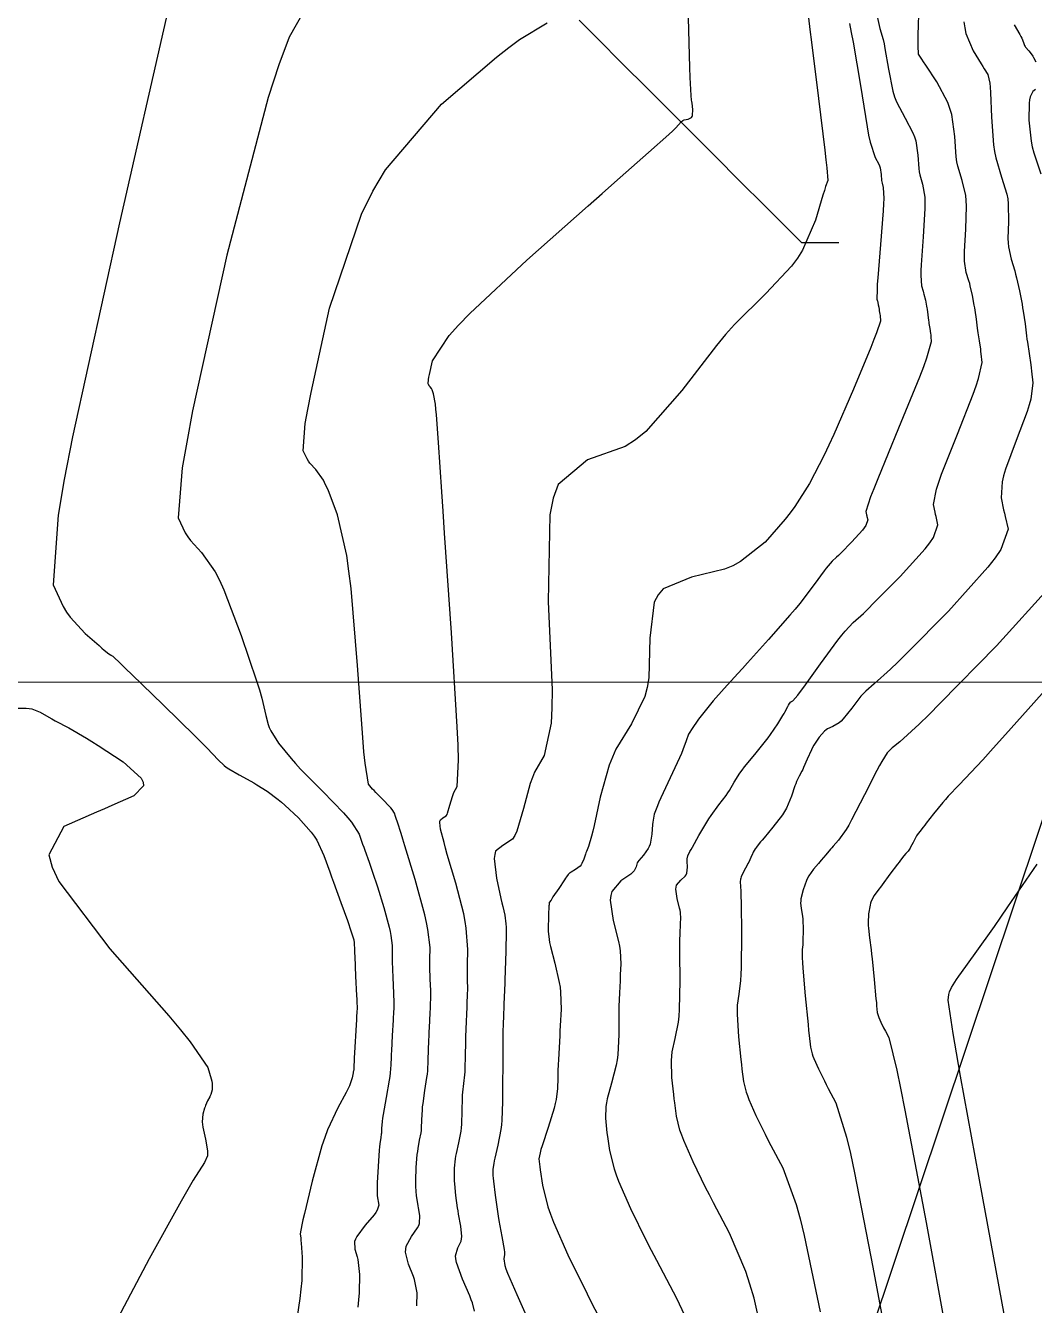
# Model space of a CAD drawing. Header units: metres. Extents: x 837475 to 838479, y 1189012 to 1191015.
# Drawn here: x 837567.4 to 837648.9, y 1189363.5 to 1189466.9 of the extents above; entities that cross this region are included whole.
import ezdxf

# ---------------------------------------------------------------- set-up
doc = ezdxf.new("R2010")
doc.units = ezdxf.units.M
doc.header["$LTSCALE"] = 0.3
doc.layers.add('COORD', color=7, linetype='Continuous', lineweight=20)
for name, color, linetype in [('CORREDORVIA', 70, 'Continuous'), ('COTAS 10', 1, 'Continuous'), ('COTAS INT', 252, 'Continuous'), ('DRENAJE', 5, 'Continuous')]:
    doc.layers.add(name, color=color, linetype=linetype)

msp = doc.modelspace()

# ---------------------------------------------------------------- linework, layer by layer
at = {"layer": 'COORD'}
msp.add_line((837476.51, 1189413.87), (838476.51, 1189413.87), dxfattribs=at)
at = {"layer": 'CORREDORVIA'}
msp.add_lwpolyline([(838157.03, 1190996.19), (838237.17, 1190821.34), (838237, 1190602.88), (838240.03, 1190437.2), (838223.54, 1190366.27), (838212.2, 1190288.92), (838221.4, 1189997.88), (837954.54, 1189509.17), (837751.16, 1189231.38), (837593.19, 1189234.4), (837744.49, 1189686.61), (837750.28, 1189933.97), (837723.62, 1190051.52), (837726.09, 1190134.48), (837885.38, 1190229.43), (837983.18, 1190344.12), (837817.55, 1190502.19), (837798.03, 1190660.17), (837963.57, 1190795.98), (837910.68, 1191000.96)], close=True, dxfattribs=at)
at = {"layer": 'COTAS 10'}
for points in [[(837627.26, 1189359.38), (837626.21, 1189364.1), (837625.88, 1189365.22), (837625.55, 1189366.26), (837624.24, 1189369.36), (837622.94, 1189371.81), (837622.62, 1189372.44), (837622.3, 1189373.05), (837621.29, 1189375.11), (837620.53, 1189376.85), (837620.37, 1189377.27), (837620.23, 1189377.66), (837619.94, 1189378.81), (837619.8, 1189379.88), (837619.76, 1189380.21), (837619.72, 1189380.56), (837619.58, 1189381.93), (837619.54, 1189383.3), (837619.56, 1189383.65), (837619.59, 1189383.99), (837619.84, 1189385.07), (837620.1, 1189386.4), (837620.15, 1189386.88), (837620.19, 1189387.41), (837620.24, 1189389.74), (837620.23, 1189391.96), (837620.23, 1189392.43), (837620.23, 1189392.82), (837620.24, 1189393.71), (837620.27, 1189394.14), (837620.27, 1189394.26), (837620.28, 1189394.38), (837620.3, 1189394.78), (837620.26, 1189395.26), (837620.24, 1189395.43), (837620.2, 1189395.61), (837620.01, 1189396.39), (837619.9, 1189397.14), (837619.92, 1189397.31), (837619.96, 1189397.46), (837620.29, 1189397.86), (837620.65, 1189398.2), (837620.72, 1189398.31), (837620.77, 1189398.43), (837620.83, 1189398.93), (837620.8, 1189399.4), (837620.81, 1189399.5), (837620.81, 1189399.6), (837620.85, 1189399.83), (837621.03, 1189400.17), (837621.12, 1189400.34), (837621.23, 1189400.53), (837621.75, 1189401.48), (837622.39, 1189402.56), (837622.57, 1189402.83), (837622.74, 1189403.09), (837623.38, 1189403.95), (837623.95, 1189404.71), (837624.09, 1189404.91), (837624.22, 1189405.11), (837624.61, 1189405.78), (837625.07, 1189406.52), (837625.24, 1189406.76), (837625.43, 1189407.01), (837626.27, 1189408.03), (837627.15, 1189409.09), (837627.36, 1189409.36), (837627.55, 1189409.62), (837628.14, 1189410.49), (837628.55, 1189411.17), (837628.64, 1189411.32), (837628.71, 1189411.44), (837628.86, 1189411.74), (837628.94, 1189411.91), (837628.96, 1189411.96), (837628.99, 1189412), (837629.08, 1189412.14), (837629.18, 1189412.26), (837629.21, 1189412.28), (837629.24, 1189412.3), (837629.34, 1189412.34), (837629.74, 1189412.81), (837629.96, 1189413.1), (837630.23, 1189413.46), (837631.58, 1189415.34), (837632.99, 1189417.26), (837633.29, 1189417.66), (837633.56, 1189417.99), (837634.22, 1189418.68), (837635.05, 1189419.42), (837635.43, 1189419.79), (837635.87, 1189420.23), (837638.01, 1189422.4), (837640.04, 1189424.64), (837640.41, 1189425.12), (837640.7, 1189425.55), (837641.07, 1189426.58), (837640.91, 1189427.23), (837640.88, 1189427.41), (837640.84, 1189427.58), (837640.72, 1189428.2), (837640.94, 1189429.44), (837641.13, 1189430.01), (837641.36, 1189430.67), (837642.64, 1189433.89), (837643.92, 1189437.12), (837644.16, 1189437.79), (837644.35, 1189438.38), (837644.63, 1189439.69), (837644.56, 1189440.39), (837644.54, 1189440.57), (837644.52, 1189440.76), (837644.42, 1189441.42), (837644.32, 1189442.08), (837644.29, 1189442.27), (837644.26, 1189442.46), (837644.18, 1189443.17), (837644.07, 1189443.9), (837644.04, 1189444.11), (837644, 1189444.32), (837643.86, 1189445.1), (837643.68, 1189445.87), (837643.63, 1189446.07), (837643.57, 1189446.27), (837643.36, 1189446.95), (837643.22, 1189447.88), (837643.21, 1189448.24), (837643.21, 1189448.64), (837643.32, 1189450.44), (837643.38, 1189452.32), (837643.36, 1189452.76), (837643.32, 1189453.17), (837643.02, 1189454.38), (837642.67, 1189455.53), (837642.6, 1189455.9), (837642.54, 1189456.3), (837642.43, 1189457.95), (837642.18, 1189459.72), (837642.03, 1189460.21), (837641.86, 1189460.68), (837640.97, 1189462.36), (837640.08, 1189463.7), (837639.9, 1189463.97), (837639.76, 1189464.18), (837639.5, 1189464.58), (837639.47, 1189465.26), (837639.47, 1189465.65), (837639.48, 1189466.13), (837639.56, 1189468.59)], [(837598.97, 1189363.49), (837598.99, 1189364.53), (837598.85, 1189365.35), (837598.78, 1189365.6), (837598.7, 1189365.86), (837598.31, 1189366.85), (837598.06, 1189367.83), (837598.07, 1189368.07), (837598.11, 1189368.31), (837598.54, 1189369.08), (837599.03, 1189369.77), (837599.12, 1189369.96), (837599.18, 1189370.14), (837599.21, 1189370.77), (837599.1, 1189371.39), (837599.07, 1189371.56), (837599.04, 1189371.74), (837598.95, 1189372.37), (837598.9, 1189373.12), (837598.89, 1189373.36), (837598.89, 1189373.61), (837598.93, 1189374.66), (837599.01, 1189375.7), (837599.04, 1189375.95), (837599.07, 1189376.18), (837599.2, 1189376.87), (837599.32, 1189377.47), (837599.34, 1189377.65), (837599.36, 1189377.83), (837599.38, 1189378.52), (837599.42, 1189379.32), (837599.44, 1189379.57), (837599.47, 1189379.83), (837599.63, 1189380.87), (837599.79, 1189381.93), (837599.82, 1189382.2), (837599.85, 1189382.46), (837599.89, 1189383.32), (837599.91, 1189384.15), (837599.92, 1189384.4), (837599.93, 1189384.64), (837599.97, 1189385.57), (837600.02, 1189386.49), (837600.03, 1189386.73), (837600.04, 1189386.96), (837600.08, 1189387.72), (837600.09, 1189388.48), (837600.09, 1189388.71), (837600.09, 1189388.95), (837600.05, 1189389.88), (837600.02, 1189390.87), (837600.02, 1189391.15), (837600.02, 1189391.43), (837600.04, 1189392.43), (837599.87, 1189393.88), (837599.75, 1189394.44), (837599.61, 1189395.07), (837598.83, 1189397.92), (837598.01, 1189400.63), (837597.85, 1189401.18), (837597.71, 1189401.64), (837597.42, 1189402.55), (837597.31, 1189402.86), (837597.28, 1189402.94), (837597.25, 1189403.02), (837597.16, 1189403.27), (837596.97, 1189403.58), (837596.87, 1189403.7), (837596.76, 1189403.82), (837596.22, 1189404.38), (837595.65, 1189404.96), (837595.52, 1189405.1), (837595.4, 1189405.23), (837595.08, 1189405.63), (837594.79, 1189407.31), (837594.7, 1189408.24), (837594.6, 1189409.39), (837594.19, 1189415.21), (837593.66, 1189421.44), (837593.49, 1189422.83), (837593.31, 1189424.08), (837592.56, 1189427.39), (837591.8, 1189429.39), (837591.6, 1189429.81), (837591.42, 1189430.18), (837590.82, 1189431.03), (837590.33, 1189431.56), (837590.21, 1189431.72), (837590.11, 1189431.89), (837589.79, 1189432.55), (837589.96, 1189434.75), (837590.16, 1189435.88), (837590.43, 1189437.25), (837591.93, 1189444.07), (837594.49, 1189451.67), (837595.42, 1189453.51), (837596.44, 1189455.24), (837600.96, 1189460.55), (837605.41, 1189464.35), (837606.39, 1189465.12), (837607.26, 1189465.77), (837609.51, 1189467.13)]]:
    msp.add_lwpolyline(points, dxfattribs=at)
at = {"layer": 'COTAS INT'}
for points in [[(837591.38, 1189470.77), (837588.65, 1189465.96), (837587.83, 1189463.73), (837586.97, 1189461.1), (837583.62, 1189448.34), (837580.86, 1189435.77), (837580.38, 1189433.26), (837580.01, 1189431.17), (837579.69, 1189427.13), (837580.27, 1189425.91), (837580.46, 1189425.6), (837580.68, 1189425.31), (837581.58, 1189424.34), (837582.69, 1189422.77), (837583.03, 1189422.09), (837583.38, 1189421.31), (837584.79, 1189417.63), (837586.01, 1189413.98), (837586.25, 1189413.23), (837586.44, 1189412.58), (837586.77, 1189411.18), (837586.95, 1189410.43), (837587.05, 1189410.19), (837587.17, 1189409.94), (837587.8, 1189408.94), (837588.81, 1189407.69), (837589.18, 1189407.28), (837589.58, 1189406.84), (837591.37, 1189405.04), (837593.06, 1189403.3), (837593.41, 1189402.91), (837593.7, 1189402.55), (837594.31, 1189401.57), (837594.59, 1189400.77), (837594.68, 1189400.53), (837594.77, 1189400.28), (837595.12, 1189399.31), (837595.53, 1189398.12), (837595.66, 1189397.73), (837595.79, 1189397.32), (837596.3, 1189395.65), (837596.74, 1189394.06), (837596.82, 1189393.71), (837596.88, 1189393.4), (837596.98, 1189392.58), (837596.98, 1189391.85), (837596.98, 1189391.58), (837596.99, 1189391.29), (837597.04, 1189390), (837597.09, 1189388.75), (837597.1, 1189388.48), (837597.11, 1189388.24), (837597.11, 1189387.65), (837597.08, 1189387.05), (837597.07, 1189386.82), (837597.06, 1189386.55), (837596.99, 1189385.31), (837596.92, 1189384.07), (837596.91, 1189383.8), (837596.9, 1189383.56), (837596.88, 1189382.94), (837596.82, 1189382.29), (837596.78, 1189382.02), (837596.74, 1189381.72), (837596.5, 1189380.31), (837596.26, 1189378.93), (837596.21, 1189378.64), (837596.18, 1189378.38), (837596.12, 1189377.8), (837596.11, 1189377.5), (837596.11, 1189377.42), (837596.1, 1189377.34), (837596.05, 1189377.07), (837595.97, 1189376.56), (837595.95, 1189376.33), (837595.93, 1189376.06), (837595.84, 1189374.74), (837595.78, 1189373.42), (837595.77, 1189373.14), (837595.76, 1189372.9), (837595.77, 1189372.36), (837595.82, 1189372.06), (837595.84, 1189371.9), (837595.89, 1189371.62), (837595.76, 1189371.2), (837595.66, 1189371.03), (837595.53, 1189370.84), (837594.81, 1189369.99), (837594.12, 1189369.09), (837594.01, 1189368.88), (837593.94, 1189368.68), (837593.95, 1189368.07), (837594.15, 1189367.44), (837594.2, 1189367.22), (837594.24, 1189366.99), (837594.35, 1189366), (837594.32, 1189364.52), (837594.27, 1189363.98), (837594.2, 1189363.38)], [(837603.62, 1189363.05), (837603.46, 1189363.72), (837603.36, 1189363.98), (837603.25, 1189364.28), (837602.67, 1189365.63), (837602.18, 1189366.98), (837602.12, 1189367.27), (837602.09, 1189367.53), (837602.27, 1189368.18), (837602.54, 1189368.71), (837602.58, 1189368.89), (837602.6, 1189369.08), (837602.52, 1189369.93), (837602.35, 1189370.88), (837602.31, 1189371.15), (837602.26, 1189371.41), (837602.12, 1189372.39), (837602.03, 1189373.33), (837602.02, 1189373.57), (837602.01, 1189373.81), (837602.02, 1189374.59), (837602.1, 1189375.35), (837602.13, 1189375.57), (837602.17, 1189375.8), (837602.36, 1189376.66), (837602.55, 1189377.59), (837602.58, 1189377.87), (837602.61, 1189378.15), (837602.64, 1189379.23), (837602.65, 1189380.25), (837602.66, 1189380.5), (837602.68, 1189380.73), (837602.76, 1189381.43), (837602.85, 1189382.14), (837602.87, 1189382.38), (837602.88, 1189382.63), (837602.91, 1189383.7), (837602.92, 1189384.75), (837602.92, 1189384.99), (837602.93, 1189385.21), (837602.95, 1189385.84), (837602.98, 1189386.44), (837602.99, 1189386.64), (837603, 1189386.86), (837603.04, 1189387.79), (837603.07, 1189388.73), (837603.08, 1189388.95), (837603.08, 1189389.15), (837603.07, 1189389.77), (837603.06, 1189390.46), (837603.06, 1189390.72), (837603.06, 1189391), (837603.09, 1189392.27), (837602.97, 1189393.98), (837602.88, 1189394.54), (837602.76, 1189395.14), (837602.11, 1189397.62), (837601.43, 1189399.95), (837601.29, 1189400.46), (837601.17, 1189400.9), (837600.89, 1189401.98), (837600.83, 1189402.53), (837600.84, 1189402.64), (837600.87, 1189402.73), (837601.07, 1189402.89), (837601.34, 1189403.07), (837601.41, 1189403.17), (837601.46, 1189403.29), (837601.65, 1189403.92), (837601.84, 1189404.62), (837601.9, 1189404.79), (837601.96, 1189404.95), (837602.23, 1189405.42), (837602.34, 1189407.56), (837602.3, 1189408.77), (837602.24, 1189410.26), (837601.77, 1189417.85), (837601.21, 1189425.89), (837601.09, 1189427.66), (837600.98, 1189429.23), (837600.72, 1189433.22), (837600.56, 1189435.46), (837600.51, 1189435.92), (837600.47, 1189436.31), (837600.33, 1189437.15), (837600.21, 1189437.47), (837600.18, 1189437.53), (837600.15, 1189437.59), (837600.06, 1189437.73), (837599.98, 1189437.81), (837599.96, 1189437.84), (837599.94, 1189437.86), (837599.89, 1189437.97), (837599.92, 1189438.32), (837599.95, 1189438.5), (837599.99, 1189438.72), (837600.23, 1189439.81), (837601.59, 1189441.86), (837602.33, 1189442.69), (837603.24, 1189443.63), (837607.86, 1189447.94), (837612.81, 1189452.34), (837613.93, 1189453.33), (837614.94, 1189454.23), (837617.68, 1189456.65), (837619.33, 1189458.11), (837619.64, 1189458.4), (837619.9, 1189458.64), (837620.33, 1189459.11), (837620.45, 1189459.24), (837620.5, 1189459.27), (837620.56, 1189459.29), (837620.88, 1189459.34), (837621.17, 1189459.48), (837621.22, 1189459.55), (837621.25, 1189459.64), (837621.27, 1189460.11), (837621.2, 1189460.64), (837621.19, 1189460.76), (837621.17, 1189460.88), (837621.12, 1189461.24), (837621.05, 1189462.71), (837621.03, 1189463.52), (837621, 1189464.51), (837620.87, 1189469.56)], [(837578.85, 1189468.1), (837574.94, 1189450.96), (837571.16, 1189433.69), (837570.49, 1189430.23), (837570, 1189427.34), (837569.6, 1189421.71), (837570.41, 1189419.96), (837570.68, 1189419.52), (837570.97, 1189419.11), (837572.19, 1189417.78), (837573.3, 1189416.81), (837573.52, 1189416.61), (837573.71, 1189416.45), (837574.1, 1189416.15), (837574.22, 1189416.07), (837574.25, 1189416.05), (837574.27, 1189416.04), (837574.32, 1189416.01), (837574.35, 1189416), (837574.37, 1189415.98), (837574.41, 1189415.96), (837575.06, 1189415.33), (837575.46, 1189414.95), (837575.94, 1189414.48), (837578.47, 1189412.03), (837581.06, 1189409.5), (837581.58, 1189408.98), (837582.03, 1189408.54), (837582.93, 1189407.58), (837583.41, 1189407.12), (837583.58, 1189406.99), (837583.78, 1189406.86), (837584.62, 1189406.38), (837585.55, 1189405.87), (837585.8, 1189405.73), (837586.04, 1189405.58), (837586.88, 1189405.05), (837587.76, 1189404.39), (837588.03, 1189404.16), (837588.31, 1189403.92), (837589.41, 1189402.9), (837590.43, 1189401.74), (837590.67, 1189401.42), (837590.88, 1189401.09), (837591.46, 1189399.87), (837591.94, 1189398.53), (837592.08, 1189398.13), (837592.24, 1189397.71), (837592.83, 1189396.07), (837593.36, 1189394.6), (837593.47, 1189394.29), (837593.56, 1189394.02), (837593.78, 1189393.37), (837593.87, 1189393.04), (837593.88, 1189392.97), (837593.9, 1189392.91), (837593.92, 1189392.74), (837593.93, 1189392.27), (837593.94, 1189392.01), (837593.96, 1189391.7), (837594.03, 1189390.12), (837594.1, 1189388.55), (837594.12, 1189388.25), (837594.13, 1189388), (837594.14, 1189387.57), (837594.12, 1189387.15), (837594.11, 1189386.9), (837594.09, 1189386.6), (837593.92, 1189383.5), (837593.9, 1189383.2), (837593.89, 1189382.96), (837593.87, 1189382.56), (837593.85, 1189382.45), (837593.84, 1189382.39), (837593.82, 1189382.31), (837593.75, 1189381.91), (837593.52, 1189381.24), (837593.4, 1189380.99), (837593.27, 1189380.71), (837592.58, 1189379.47), (837591.76, 1189377.7), (837591.53, 1189377.08), (837591.31, 1189376.41), (837590.51, 1189373.55), (837589.89, 1189370.94), (837589.77, 1189370.43), (837589.68, 1189370.02), (837589.55, 1189369.3), (837589.59, 1189368.95), (837589.61, 1189368.76), (837589.63, 1189368.54), (837589.72, 1189367.41), (837589.68, 1189365.54), (837589.61, 1189364.84), (837589.53, 1189364.07), (837589.01, 1189360.64)], [(837636.17, 1189467.63), (837636.37, 1189466.67), (837636.63, 1189465.76), (837636.71, 1189465.42), (837636.78, 1189465.04), (837637.06, 1189463.37), (837637.43, 1189461.59), (837637.57, 1189461.15), (837637.73, 1189460.74), (837638.41, 1189459.41), (837639.05, 1189458.24), (837639.17, 1189457.91), (837639.28, 1189457.59), (837639.45, 1189456.42), (837639.53, 1189455.35), (837639.56, 1189455.09), (837639.61, 1189454.85), (837639.83, 1189454.1), (837640.01, 1189453.05), (837640.02, 1189452.62), (837640.02, 1189452.13), (837639.88, 1189449.83), (837639.71, 1189447.58), (837639.69, 1189447.12), (837639.68, 1189446.72), (837639.75, 1189445.87), (837639.88, 1189445.45), (837639.91, 1189445.32), (837639.94, 1189445.2), (837640.05, 1189444.72), (837640.15, 1189444.24), (837640.17, 1189444.11), (837640.19, 1189443.98), (837640.25, 1189443.52), (837640.31, 1189443.08), (837640.32, 1189442.96), (837640.34, 1189442.84), (837640.41, 1189442.43), (837640.47, 1189442.02), (837640.48, 1189441.91), (837640.49, 1189441.79), (837640.53, 1189441.36), (837640.15, 1189440.02), (837639.89, 1189439.34), (837639.57, 1189438.51), (837637.88, 1189434.38), (837636.2, 1189430.29), (837635.88, 1189429.49), (837635.63, 1189428.83), (837635.25, 1189427.64), (837635.3, 1189427.38), (837635.32, 1189427.3), (837635.33, 1189427.23), (837635.4, 1189426.96), (837635.24, 1189426.52), (837635.12, 1189426.34), (837634.97, 1189426.14), (837634.11, 1189425.2), (837633.22, 1189424.29), (837633.03, 1189424.1), (837632.87, 1189423.95), (837632.52, 1189423.64), (837632.19, 1189423.27), (837632.04, 1189423.08), (837631.87, 1189422.86), (837631.06, 1189421.74), (837629.9, 1189420.22), (837629.52, 1189419.75), (837629.11, 1189419.26), (837627.39, 1189417.3), (837625.69, 1189415.42), (837625.28, 1189414.97), (837624.91, 1189414.56), (837623.79, 1189413.34), (837622.91, 1189412.35), (837622.69, 1189412.08), (837622.47, 1189411.81), (837621.73, 1189410.87), (837621.15, 1189410.03), (837621.03, 1189409.83), (837620.93, 1189409.65), (837620.72, 1189409.12), (837620.47, 1189408.39), (837620.34, 1189408.09), (837620.19, 1189407.74), (837619.44, 1189406.12), (837618.68, 1189404.51), (837618.53, 1189404.17), (837618.4, 1189403.87), (837618.15, 1189403.2), (837618.06, 1189402.72), (837618.04, 1189402.55), (837618.02, 1189402.37), (837617.95, 1189401.58), (837617.81, 1189400.78), (837617.74, 1189400.59), (837617.66, 1189400.42), (837617.27, 1189399.88), (837616.9, 1189399.46), (837616.83, 1189399.36), (837616.77, 1189399.26), (837616.7, 1189398.95), (837616.52, 1189398.61), (837616.4, 1189398.49), (837616.25, 1189398.36), (837615.44, 1189397.81), (837614.73, 1189396.95), (837614.64, 1189396.62), (837614.6, 1189396.25), (837614.83, 1189394.61), (837615.25, 1189392.92), (837615.33, 1189392.53), (837615.39, 1189392.17), (837615.46, 1189391.11), (837615.41, 1189390.23), (837615.4, 1189389.98), (837615.39, 1189389.73), (837615.34, 1189388.77), (837615.3, 1189387.65), (837615.29, 1189387.3), (837615.29, 1189386.92), (837615.29, 1189385.39), (837615.21, 1189383.77), (837615.15, 1189383.35), (837615.08, 1189382.93), (837614.7, 1189381.48), (837614.34, 1189380.19), (837614.28, 1189379.88), (837614.23, 1189379.58), (837614.2, 1189378.64), (837614.3, 1189377.74), (837614.33, 1189377.46), (837614.37, 1189377.17), (837614.53, 1189376.02), (837614.9, 1189374.56), (837615.07, 1189374.07), (837615.27, 1189373.55), (837616.23, 1189371.35), (837617.51, 1189368.75), (837617.91, 1189367.98), (837618.32, 1189367.18), (837619.96, 1189364.09), (837621.49, 1189360.84)], [(837630.61, 1189467.52), (837630.73, 1189466.58), (837630.86, 1189465.55), (837631.43, 1189461), (837631.93, 1189456.84), (837632.02, 1189456.04), (837632.09, 1189455.4), (837632.17, 1189454.38), (837631.99, 1189453.89), (837631.89, 1189453.58), (837631.77, 1189453.2), (837631.18, 1189451.18), (837630.12, 1189448.75), (837629.71, 1189448.1), (837629.25, 1189447.47), (837627.16, 1189445.26), (837624.64, 1189442.76), (837623.91, 1189441.94), (837623.17, 1189441.06), (837620.38, 1189437.41), (837617.46, 1189434.1), (837616.64, 1189433.44), (837615.81, 1189432.89), (837612.76, 1189431.81), (837610.39, 1189429.84), (837609.99, 1189428.73), (837609.71, 1189427.37), (837609.58, 1189420.38), (837609.9, 1189413.25), (837609.89, 1189411.79), (837609.83, 1189410.55), (837609.27, 1189407.95), (837608.49, 1189406.6), (837608.31, 1189406.15), (837608.13, 1189405.67), (837607.59, 1189403.65), (837607.06, 1189401.83), (837606.89, 1189401.48), (837606.7, 1189401.19), (837605.93, 1189400.67), (837605.33, 1189400.2), (837605.26, 1189399.94), (837605.22, 1189399.63), (837605.4, 1189398.03), (837605.76, 1189396.38), (837605.84, 1189396.03), (837605.91, 1189395.73), (837606.08, 1189395.04), (837606.17, 1189394.35), (837606.18, 1189394.06), (837606.18, 1189393.72), (837606.16, 1189392.12), (837606.11, 1189390.58), (837606.1, 1189390.29), (837606.09, 1189390.05), (837606.08, 1189389.65), (837606.07, 1189389.35), (837606.06, 1189389.18), (837606.05, 1189388.97), (837606.01, 1189387.86), (837605.96, 1189386.76), (837605.95, 1189386.38), (837605.94, 1189386.1), (837605.93, 1189385.79), (837605.93, 1189385.59), (837605.93, 1189385.35), (837605.92, 1189384.08), (837605.91, 1189382.8), (837605.91, 1189382.55), (837605.91, 1189382.35), (837605.89, 1189381.99), (837605.89, 1189381.63), (837605.89, 1189381.43), (837605.89, 1189381.19), (837605.9, 1189379.95), (837605.85, 1189378.48), (837605.82, 1189378.1), (837605.77, 1189377.72), (837605.52, 1189376.45), (837605.27, 1189375.41), (837605.22, 1189375.19), (837605.18, 1189374.99), (837605.1, 1189374.51), (837605.12, 1189374), (837605.14, 1189373.79), (837605.16, 1189373.54), (837605.3, 1189372.41), (837605.49, 1189371.09), (837605.54, 1189370.73), (837605.6, 1189370.37), (837605.84, 1189369.08), (837606.02, 1189368.03), (837606.04, 1189367.81), (837606.05, 1189367.64), (837605.99, 1189367.27), (837606.08, 1189366.75), (837606.17, 1189366.47), (837606.3, 1189366.13), (837607.04, 1189364.41), (837607.8, 1189362.7)], [(837633.91, 1189467.06), (837634.07, 1189466.35), (837634.22, 1189465.56), (837634.8, 1189462.06), (837635.34, 1189458.73), (837635.47, 1189458.04), (837635.6, 1189457.47), (837636, 1189456.25), (837636.3, 1189455.71), (837636.35, 1189455.56), (837636.4, 1189455.41), (837636.48, 1189454.88), (837636.51, 1189454.39), (837636.53, 1189454.27), (837636.55, 1189454.16), (837636.65, 1189453.82), (837636.7, 1189452.94), (837636.68, 1189452.49), (837636.65, 1189451.94), (837636.44, 1189449.22), (837636.21, 1189446.53), (837636.17, 1189446), (837636.15, 1189445.57), (837636.13, 1189444.79), (837636.18, 1189444.63), (837636.2, 1189444.58), (837636.21, 1189444.53), (837636.25, 1189444.34), (837636.29, 1189444.15), (837636.3, 1189444.1), (837636.31, 1189444.05), (837636.33, 1189443.87), (837636.35, 1189443.7), (837636.36, 1189443.65), (837636.36, 1189443.61), (837636.39, 1189443.45), (837636.41, 1189443.28), (837636.42, 1189443.24), (837636.42, 1189443.19), (837636.44, 1189443.02), (837636.11, 1189442.08), (837635.9, 1189441.54), (837635.64, 1189440.89), (837634.25, 1189437.54), (837632.65, 1189433.86), (837632.26, 1189433), (837631.88, 1189432.21), (837630.7, 1189429.91), (837629.51, 1189428.06), (837629.13, 1189427.55), (837628.73, 1189427.03), (837627.1, 1189425.17), (837625.12, 1189423.6), (837624.49, 1189423.27), (837623.83, 1189422.99), (837621.16, 1189422.35), (837618.88, 1189421.4), (837618.47, 1189420.91), (837618.15, 1189420.32), (837617.78, 1189417.41), (837617.71, 1189414.2), (837617.57, 1189413.42), (837617.39, 1189412.69), (837616.3, 1189410.49), (837615.06, 1189408.44), (837614.78, 1189407.81), (837614.52, 1189407.16), (837613.79, 1189404.58), (837613.3, 1189402.29), (837613.19, 1189401.82), (837613.09, 1189401.42), (837612.83, 1189400.58), (837612.67, 1189400.19), (837612.62, 1189400.08), (837612.59, 1189399.97), (837612.47, 1189399.57), (837612.31, 1189399.2), (837612.24, 1189399.1), (837612.16, 1189399.01), (837611.79, 1189398.72), (837611.44, 1189398.5), (837611.37, 1189398.45), (837611.31, 1189398.42), (837611.2, 1189398.33), (837611.07, 1189398.14), (837610.99, 1189398.03), (837610.9, 1189397.89), (837610.44, 1189397.2), (837609.97, 1189396.51), (837609.88, 1189396.37), (837609.81, 1189396.26), (837609.67, 1189396.05), (837609.65, 1189395.87), (837609.64, 1189395.78), (837609.63, 1189395.68), (837609.61, 1189395.14), (837609.6, 1189394.52), (837609.59, 1189394.37), (837609.59, 1189394.22), (837609.57, 1189393.75), (837609.65, 1189393.08), (837609.7, 1189392.82), (837609.77, 1189392.52), (837610.13, 1189391.15), (837610.48, 1189389.61), (837610.54, 1189389.21), (837610.58, 1189388.81), (837610.62, 1189387.44), (837610.55, 1189386.09), (837610.53, 1189385.7), (837610.51, 1189385.31), (837610.43, 1189383.83), (837610.37, 1189382.49), (837610.36, 1189382.17), (837610.35, 1189381.88), (837610.34, 1189381.04), (837610.22, 1189380.14), (837610.15, 1189379.82), (837610.06, 1189379.46), (837609.57, 1189377.88), (837609.09, 1189376.4), (837609, 1189376.1), (837608.93, 1189375.85), (837608.82, 1189375.35), (837608.88, 1189374.92), (837608.9, 1189374.71), (837608.94, 1189374.46), (837609.11, 1189373.24), (837609.56, 1189371.47), (837609.77, 1189370.88), (837610.01, 1189370.25), (837611.18, 1189367.59), (837612.72, 1189364.46), (837613.2, 1189363.52), (837613.69, 1189362.56)], [(837643.15, 1189467.2), (837643.23, 1189466.72), (837643.33, 1189466.27), (837643.92, 1189464.86), (837644.55, 1189463.82), (837644.69, 1189463.59), (837644.81, 1189463.4), (837645.1, 1189462.95), (837645.25, 1189462.25), (837645.29, 1189461.91), (837645.32, 1189461.5), (837645.4, 1189459.49), (837645.56, 1189457.26), (837645.64, 1189456.72), (837645.73, 1189456.21), (837646.2, 1189454.65), (837646.63, 1189453.28), (837646.7, 1189452.9), (837646.75, 1189452.5), (837646.76, 1189451.05), (837646.71, 1189449.69), (837646.73, 1189449.35), (837646.76, 1189449.03), (837646.98, 1189448.02), (837647.27, 1189447.08), (837647.34, 1189446.81), (837647.41, 1189446.53), (837647.66, 1189445.48), (837647.86, 1189444.4), (837647.91, 1189444.11), (837647.96, 1189443.83), (837648.1, 1189442.81), (837648.22, 1189441.84), (837648.26, 1189441.58), (837648.3, 1189441.32), (837648.44, 1189440.41), (837648.57, 1189439.5), (837648.6, 1189439.24), (837648.63, 1189438.98), (837648.72, 1189438.03), (837648.56, 1189436.73), (837648.43, 1189436.25), (837648.27, 1189435.72), (837647.39, 1189433.39), (837646.52, 1189431.06), (837646.37, 1189430.53), (837646.26, 1189430.05), (837646.18, 1189428.76), (837646.37, 1189427.78), (837646.43, 1189427.51), (837646.49, 1189427.23), (837646.74, 1189426.21), (837646.16, 1189424.57), (837645.7, 1189423.9), (837645.11, 1189423.14), (837641.91, 1189419.6), (837638.53, 1189416.17), (837637.83, 1189415.48), (837637.23, 1189414.9), (837635.91, 1189413.72), (837635.24, 1189413.14), (837635.05, 1189412.94), (837634.85, 1189412.72), (837634.11, 1189411.76), (837633.41, 1189410.89), (837633.24, 1189410.71), (837633.08, 1189410.57), (837632.58, 1189410.29), (837632.15, 1189410.1), (837632.03, 1189410.01), (837631.91, 1189409.91), (837631.47, 1189409.41), (837631.05, 1189408.77), (837630.94, 1189408.59), (837630.84, 1189408.39), (837630.5, 1189407.65), (837630.21, 1189406.97), (837630.14, 1189406.81), (837630.07, 1189406.67), (837629.85, 1189406.26), (837629.64, 1189405.83), (837629.58, 1189405.66), (837629.51, 1189405.48), (837629.23, 1189404.66), (837628.82, 1189403.69), (837628.67, 1189403.42), (837628.5, 1189403.15), (837627.74, 1189402.14), (837627.02, 1189401.28), (837626.87, 1189401.1), (837626.74, 1189400.95), (837626.47, 1189400.61), (837626.35, 1189400.46), (837626.32, 1189400.42), (837626.3, 1189400.39), (837626.22, 1189400.27), (837626.15, 1189400.12), (837626.12, 1189400.06), (837626.09, 1189399.99), (837625.96, 1189399.69), (837625.78, 1189399.31), (837625.72, 1189399.2), (837625.66, 1189399.07), (837625.4, 1189398.59), (837625.18, 1189398.14), (837625.14, 1189398.04), (837625.11, 1189397.96), (837625.1, 1189397.73), (837625.14, 1189396.99), (837625.15, 1189396.57), (837625.16, 1189396.07), (837625.19, 1189393.49), (837625.17, 1189390.82), (837625.15, 1189390.26), (837625.12, 1189389.77), (837624.97, 1189388.67), (837624.84, 1189387.78), (837624.84, 1189387.43), (837624.84, 1189387.03), (837624.96, 1189385.22), (837625.14, 1189383.38), (837625.19, 1189382.97), (837625.23, 1189382.59), (837625.35, 1189381.6), (837625.57, 1189380.75), (837625.67, 1189380.46), (837625.78, 1189380.16), (837626.35, 1189378.87), (837627.1, 1189377.35), (837627.33, 1189376.9), (837627.57, 1189376.43), (837628.53, 1189374.62), (837629.61, 1189371.68), (837629.94, 1189370.5), (837630.27, 1189369.16), (837631.54, 1189363)], [(837647.23, 1189466.97), (837647.69, 1189466.18), (837647.77, 1189466.01), (837647.85, 1189465.87), (837647.98, 1189465.52), (837648.06, 1189465.29), (837648.1, 1189465.22), (837648.15, 1189465.15), (837648.4, 1189464.85), (837648.67, 1189464.52), (837648.73, 1189464.43), (837648.79, 1189464.33), (837648.97, 1189463.97)], [(837648.95, 1189461.73), (837648.73, 1189461.57), (837648.51, 1189461.13), (837648.47, 1189460.9), (837648.44, 1189460.63), (837648.41, 1189459.25), (837648.59, 1189457.56), (837648.68, 1189457.09), (837648.8, 1189456.62), (837649.38, 1189454.93)], [(837650.18, 1189421.63), (837645.8, 1189416.8), (837641.25, 1189412.16), (837640.33, 1189411.23), (837639.55, 1189410.47), (837638, 1189409.03), (837637.48, 1189408.65), (837637.36, 1189408.55), (837637.26, 1189408.46), (837636.96, 1189408.15), (837636.54, 1189407.46), (837636.35, 1189407.13), (837636.14, 1189406.73), (837635.14, 1189404.76), (837634.09, 1189402.75), (837633.86, 1189402.32), (837633.64, 1189401.95), (837633.04, 1189401.09), (837632.6, 1189400.62), (837632.49, 1189400.49), (837632.38, 1189400.36), (837632.01, 1189399.92), (837631.64, 1189399.48), (837631.53, 1189399.35), (837631.43, 1189399.22), (837631.02, 1189398.75), (837630.63, 1189398.21), (837630.53, 1189398.03), (837630.45, 1189397.84), (837630.17, 1189397.08), (837630, 1189396.35), (837629.98, 1189396.18), (837629.96, 1189396.03), (837630.01, 1189395.59), (837630.11, 1189395.11), (837630.12, 1189394.93), (837630.14, 1189394.73), (837630.17, 1189393.83), (837630.16, 1189392.97), (837630.16, 1189392.79), (837630.15, 1189392.63), (837630.1, 1189392.27), (837630.1, 1189391.58), (837630.12, 1189391.21), (837630.15, 1189390.76), (837630.34, 1189388.51), (837630.57, 1189386.2), (837630.61, 1189385.72), (837630.66, 1189385.31), (837630.76, 1189384.39), (837630.9, 1189383.84), (837630.97, 1189383.66), (837631.04, 1189383.46), (837631.41, 1189382.63), (837631.89, 1189381.65), (837632.04, 1189381.36), (837632.19, 1189381.05), (837632.81, 1189379.89), (837633.68, 1189377.1), (837633.99, 1189375.78), (837634.33, 1189374.23), (837635.82, 1189366.61), (837637.2, 1189359.11)], [(837651.33, 1189414.98), (837646.53, 1189409.62), (837645.53, 1189408.52), (837644.68, 1189407.58), (837642.79, 1189405.57), (837641.9, 1189404.64), (837641.67, 1189404.38), (837641.45, 1189404.13), (837640.71, 1189403.23), (837640.12, 1189402.47), (837640, 1189402.3), (837639.88, 1189402.16), (837639.6, 1189401.8), (837639.4, 1189401.53), (837639.34, 1189401.44), (837639.28, 1189401.34), (837639.06, 1189400.92), (837638.86, 1189400.53), (837638.81, 1189400.45), (837638.77, 1189400.38), (837638.65, 1189400.21), (837638.55, 1189400.09), (837638.51, 1189400.05), (837638.48, 1189400.01), (837638.32, 1189399.82), (837638.04, 1189399.47), (837637.93, 1189399.32), (837637.8, 1189399.15), (837637.19, 1189398.34), (837636.57, 1189397.5), (837636.42, 1189397.31), (837636.29, 1189397.13), (837635.92, 1189396.63), (837635.68, 1189396.16), (837635.63, 1189396.01), (837635.58, 1189395.84), (837635.47, 1189395.16), (837635.44, 1189394.41), (837635.44, 1189394.2), (837635.45, 1189393.99), (837635.53, 1189393.22), (837635.66, 1189392.24), (837635.7, 1189391.89), (837635.74, 1189391.5), (837635.91, 1189389.85), (837636.06, 1189388.29), (837636.09, 1189387.98), (837636.11, 1189387.72), (837636.17, 1189387.18), (837636.24, 1189386.93), (837636.27, 1189386.85), (837636.3, 1189386.76), (837636.46, 1189386.39), (837636.68, 1189385.95), (837636.75, 1189385.81), (837636.82, 1189385.68), (837637.1, 1189385.15), (837637.74, 1189382.53), (837638.04, 1189381.07), (837638.39, 1189379.29), (837640.11, 1189370.22), (837641.77, 1189361.17)], [(837566.43, 1189411.76), (837567.41, 1189411.77), (837567.65, 1189411.74), (837567.87, 1189411.7), (837568.55, 1189411.44), (837569.25, 1189411.03), (837569.49, 1189410.89), (837569.75, 1189410.75), (837570.85, 1189410.16), (837572.28, 1189409.35), (837572.73, 1189409.06), (837573.22, 1189408.75), (837575.24, 1189407.43), (837576.71, 1189406.1), (837576.86, 1189405.79), (837576.9, 1189405.5), (837576.12, 1189404.67), (837574.33, 1189403.89), (837573.74, 1189403.63), (837573.1, 1189403.35), (837570.45, 1189402.2), (837569.24, 1189399.91), (837569.52, 1189398.92), (837570.05, 1189397.77), (837574.17, 1189392.31), (837578.93, 1189386.9), (837579.87, 1189385.78), (837580.65, 1189384.82), (837582.09, 1189382.73), (837582.37, 1189381.83), (837582.41, 1189381.62), (837582.44, 1189381.44), (837582.44, 1189380.93), (837582.32, 1189380.55), (837582.28, 1189380.45), (837582.24, 1189380.36), (837582.07, 1189380.03), (837581.9, 1189379.67), (837581.86, 1189379.56), (837581.82, 1189379.44), (837581.68, 1189378.97), (837581.64, 1189378.35), (837581.65, 1189378.14), (837581.69, 1189377.91), (837581.9, 1189376.95), (837582.07, 1189376.01), (837582.07, 1189375.8), (837582.05, 1189375.6), (837581.82, 1189375.07), (837580.91, 1189373.63), (837580.46, 1189372.87), (837579.94, 1189371.94), (837577.34, 1189367.27), (837574.83, 1189362.48)], [(837646.45, 1189362.67), (837644.67, 1189372.34), (837642.9, 1189382.03), (837642.56, 1189383.92), (837642.3, 1189385.47), (837641.89, 1189388.18), (837641.95, 1189388.62), (837641.98, 1189388.73), (837642.01, 1189388.84), (837642.16, 1189389.2), (837642.56, 1189389.83), (837642.75, 1189390.1), (837642.97, 1189390.42), (837644.07, 1189391.93), (837645.64, 1189394.13), (837646.16, 1189394.89), (837646.72, 1189395.7), (837649.07, 1189399.17)]]:
    msp.add_lwpolyline(points, dxfattribs=at)
at = {"layer": 'DRENAJE'}
msp.add_polyline3d([(837633.07, 1189449.34, 0), (837630.07, 1189449.34, 0), (837629.07, 1189450.34, 0), (837628.07, 1189451.34, 0), (837627.07, 1189452.34, 0), (837625.07, 1189454.34, 0), (837623.07, 1189456.34, 0), (837622.07, 1189457.34, 0), (837621.07, 1189458.34, 0), (837620.07, 1189459.33, 0), (837619.08, 1189460.33, 0), (837618.08, 1189461.33, 0), (837617.08, 1189462.33, 0), (837616.08, 1189463.33, 0), (837615.08, 1189464.33, 0), (837614.08, 1189465.33, 0), (837613.08, 1189466.33, 0), (837612.08, 1189467.33, 0)], dxfattribs=at)

doc.saveas('drawing.dxf')
